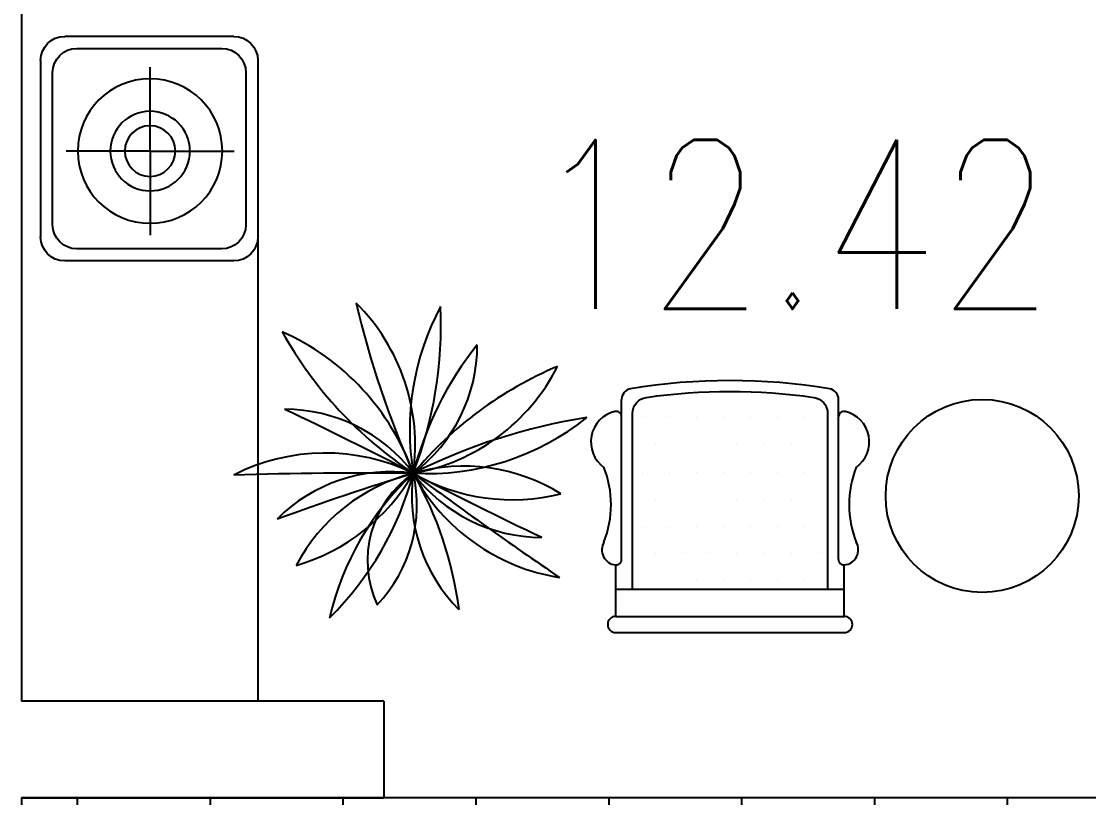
# Model space of a CAD drawing. Header units: millimetres. Extents: x 1316 to 28209, y 637 to 25771.
# Drawn here: x 14243 to 16452, y 9475 to 11082 of the extents above; entities that cross this region are included whole.
import ezdxf
from ezdxf.enums import TextEntityAlignment as Align

# ---------------------------------------------------------------- set-up
doc = ezdxf.new("R2010")
doc.units = ezdxf.units.MM
for name, color, linetype in [('PUB_TEXT', 7, 'Continuous'), ('WALL', 255, 'Continuous'), ('WINDOW', 2, 'Continuous'), ('ZB', 252, 'Continuous')]:
    doc.layers.add(name, color=color, linetype=linetype)
doc.styles.add('DIM_FONT', font='SIMPLEX.shx', dxfattribs={"width": 0.8})

# ---------------------------------------------------------------- blocks, each defined once
blk = doc.blocks.new('*X21')
at = {"color": 0}
for p, q in [((16275, 33650), (16275, 33650)), ((16325, 33650), (16325, 33650)), ((16375, 33650), (16375, 33650)), ((16425, 33650), (16425, 33650)), ((16475, 33650), (16475, 33650)), ((16525, 33650), (16525, 33650)), ((16575, 33650), (16575, 33650)), ((16300, 33600), (16300, 33600)), ((16350, 33600), (16350, 33600)), ((16400, 33600), (16400, 33600)), ((16450, 33600), (16450, 33600)), ((16500, 33600), (16500, 33600)), ((16550, 33600), (16550, 33600)), ((16600, 33600), (16600, 33600)), ((16275, 33550), (16275, 33550)), ((16325, 33550), (16325, 33550)), ((16375, 33550), (16375, 33550)), ((16425, 33550), (16425, 33550)), ((16475, 33550), (16475, 33550)), ((16525, 33550), (16525, 33550)), ((16575, 33550), (16575, 33550)), ((16300, 33500), (16300, 33500)), ((16350, 33500), (16350, 33500)), ((16400, 33500), (16400, 33500)), ((16450, 33500), (16450, 33500)), ((16500, 33500), (16500, 33500)), ((16550, 33500), (16550, 33500)), ((16600, 33500), (16600, 33500)), ((16275, 33450), (16275, 33450)), ((16325, 33450), (16325, 33450)), ((16375, 33450), (16375, 33450)), ((16425, 33450), (16425, 33450)), ((16475, 33450), (16475, 33450)), ((16525, 33450), (16525, 33450)), ((16575, 33450), (16575, 33450)), ((16300, 33400), (16300, 33400)), ((16350, 33400), (16350, 33400)), ((16400, 33400), (16400, 33400)), ((16450, 33400), (16450, 33400)), ((16500, 33400), (16500, 33400)), ((16550, 33400), (16550, 33400)), ((16600, 33400), (16600, 33400)), ((16275, 33350), (16275, 33350)), ((16325, 33350), (16325, 33350)), ((16375, 33350), (16375, 33350)), ((16425, 33350), (16425, 33350)), ((16475, 33350), (16475, 33350)), ((16525, 33350), (16525, 33350)), ((16575, 33350), (16575, 33350))]:
    blk.add_line(p, q, dxfattribs=at)
blk = doc.blocks.new('CANY')
for p, q in [((-240.4, 475.4), (-240.4, 511.1)), ((208.6, 475.4), (208.6, 511.1)), ((-240.4, 180), (-240.4, 475.4)), ((208.6, 180), (208.6, 475.4)), ((-252.4, 62.4), (-252.4, 168.8)), ((220.6, 62.4), (220.6, 168.8)), ((-252.4, 118.5), (220.6, 118.5)), ((-252.4, 62.4), (220.6, 62.4)), ((-252.4, 28.7), (220.6, 28.7))]:
    blk.add_line(p, q)
blk.add_lwpolyline([(-218, 118.5), (-218, 482.3, -0.37292), (-189.1, 515.6, -0.071628), (157.3, 515.6, -0.37292), (186.1, 482.3), (186.1, 118.5)], format="xyb")
for centre, radius, start, end in [((-218, 511.1), 22.5, 99.5725, 180), ((-15.9, -687), 1237.4, 80.4275, 99.5725), ((186.1, 511.1), 22.5, 0, 80.4275), ((-239.4, 423.4), 64.6, 103.2725, 234.5514), ((-251.6, 475.4), 11.2, 0, 103.2725), ((219.8, 475.4), 11.2, 76.7275, 180), ((207.6, 423.4), 64.6, 305.4486, 76.7275), ((-472.2, 293.5), 210.1, 338.411, 21.589), ((440.4, 293.5), 210.1, 158.411, 201.589), ((-249.9, 200.1), 31.4, 149.0937, 265.1747), ((218.1, 200.1), 31.4, 274.8253, 30.9063), ((-251.6, 180), 11.2, 265.1747, 0), ((219.8, 180), 11.2, 180, 274.8253), ((-252.4, 45.6), 16.8, 90, 270), ((220.6, 45.6), 16.8, 270, 90)]:
    blk.add_arc(centre, radius, start, end)
at = {"xscale": 1.12268433051167, "yscale": 1.12268433051167, "zscale": 1.12268433051167}
blk.add_blockref('*X21', (-18469.8, -37305), dxfattribs=at)
blk = doc.blocks.new('SHU')
for centre, radius, start, end in [((-400.8, 432), 589.3, 312.8548, 346.9324), ((633.2, -167.5), 655, 134.6074, 165.1799), ((-330.1, 46.1), 333.3, 352.0538, 45.0402), ((664.7, 379.8), 765.6, 187.3495, 209.7445), ((291.9, 66.2), 299.3, 136.5434, 192.7798), ((-124.3, 180.4), 219.1, 304.5758, 24.7473), ((-5301.8, -7125.4), 8881.5, 53.34804, 55.74603), ((-367.7, -195.9), 416.6, 28.0538, 81.0402), ((358.1, -205.6), 412.9, 106.2589, 150.1403), ((-94, 369), 380.8, 284.2994, 332.0998), ((-266, -200.8), 333.3, 37.0538, 90.0402), ((-3297.5, -6293.7), 7105.2, 62.34804, 64.74603), ((46.1, 330.1), 333.3, 262.0538, 315.0402), ((-2118.6, 6782), 7105.2, 287.34804, 289.74603), ((-205.6, -358.1), 412.9, 60.1363, 104.0177), ((-104.8, 366.1), 380.8, 238.1768, 285.9772), ((-27.5, -530.1), 530.8, 87.028, 128.6252), ((101.1, 8880.9), 8881.5, 269.34804, 271.74603), ((182.3, 374.6), 416.6, 244.0538, 297.0402), ((-550.5, 1096.3), 1226.8, 278.9891, 296.6642), ((-605.4, 504.6), 788.1, 292.9082, 320.1858), ((72.7, -410.2), 416.6, 100.0538, 153.0402), ((200.8, -266), 333.3, 127.0538, 180.0402), ((-681.5, 173), 703.1, 321.3393, 345.7548), ((799.6, -308.2), 856.9, 158.9222, 182.4883), ((-536.3, -89.5), 543.8, 331.933, 9.4775), ((412.6, -57.6), 416.6, 172.0538, 225.0402), ((-1830.6, -810.2), 2001.9, 13.2202, 23.8738), ((266, 200.8), 333.3, 217.0538, 270.0402), ((3297.5, 6293.7), 7105.2, 242.34804, 244.74603), ((478.2, 170.5), 507.7, 199.6193, 245.9443), ((-468.4, -705.5), 846.9, 29.143, 56.4207)]:
    blk.add_arc(centre, radius, start, end)
blk = doc.blocks.new('2')
for p, q in [((346.4, 413.6), (-3.5, 413.6)), ((321.5, 388.6), (21.5, 388.6)), ((-53.3, -1.2), (-53.3, 363.7)), ((173.2, 186.2), (173.2, 360)), ((396.3, -1.2), (396.3, 363.7)), ((-28.4, 338.8), (-28.4, 23.7)), ((371.4, 23.7), (371.4, 338.8)), ((173.2, 186.2), (-0.7, 186.2)), ((173.2, 186.2), (173.2, 12.4)), ((173.2, 186.2), (347, 186.2)), ((21.5, -26.1), (321.5, -26.1)), ((346.4, -51.1), (-3.5, -51.1))]:
    blk.add_line(p, q)
for radius in [149.6, 82.4, 52.4]:
    blk.add_circle((173.2, 186.2), radius)
for centre, start, end in [((-3.5, 363.7), 90, 180), ((346.4, 363.7), 0, 90), ((21.5, 338.8), 90, 180), ((321.5, 338.8), 0, 90), ((21.5, 23.7), 180, 270), ((321.5, 23.7), 270, 0), ((-3.5, -1.2), 180, 270), ((346.4, -1.2), 270, 0)]:
    blk.add_arc(centre, 49.9, start, end)

msp = doc.modelspace()

# ---------------------------------------------------------------- hatches: boundary and pattern name
at = {"layer": 'ZB', "linetype": 'Continuous'}
h = msp.add_hatch(dxfattribs=at)
h.set_pattern_fill('ANGLE', color=256, scale=1000, style=0)
h.set_pattern_definition([(180, (35259.31, 199882.07), (0, 275), [200, -75]), (90, (35259.31, 199882.07), (275, 2e-14), [200, -75])])
h.paths.add_polyline_path([(17793.2, 8275.1), (17793.2, 9475.1), (14243.2, 9475.1), (14243.2, 8275.1)])

# ---------------------------------------------------------------- linework, layer by layer
at = {"layer": 'WALL'}
for p, q in [((14243.2, 13075.1), (14243.2, 9675.1)), ((14993.2, 9675.1), (14243.2, 9675.1)), ((14993.2, 9675.1), (14993.2, 9475.1)), ((14243.2, 9475.1), (14993.2, 9475.1))]:
    msp.add_line(p, q, dxfattribs=at)
at = {"layer": 'WINDOW'}
msp.add_lwpolyline([(17793.2, 8275.1), (17793.2, 9475.1), (14243.2, 9475.1), (14243.2, 8275.1)], close=True, dxfattribs=at)
at = {"layer": 'ZB', "linetype": 'Continuous'}
msp.add_line((14732.7, 10905), (14732.7, 9675.1), dxfattribs=at)
at = {"layer": 'ZB'}
msp.add_circle((16231.8, 10099.5), 199.7, dxfattribs=at)

# ---------------------------------------------------------------- block references
at = {"layer": 'ZB', "xscale": -1, "rotation": 180}
msp.add_blockref('2', (14336.4, 10999.6), dxfattribs=at)
at = {"layer": 'ZB', "rotation": 180}
msp.add_blockref('SHU', (15054.4, 10146.4), dxfattribs=at)
at = {"layer": 'ZB'}
msp.add_blockref('CANY', (15725.9, 9788), dxfattribs=at)

# ---------------------------------------------------------------- texts
at = {"layer": 'PUB_TEXT', "style": 'DIM_FONT', "width": 0.8}
msp.add_text('12.42 m', height=350, dxfattribs=at).set_placement((16931.2, 10661.5), align=Align.MIDDLE_RIGHT)

doc.saveas('drawing.dxf')
